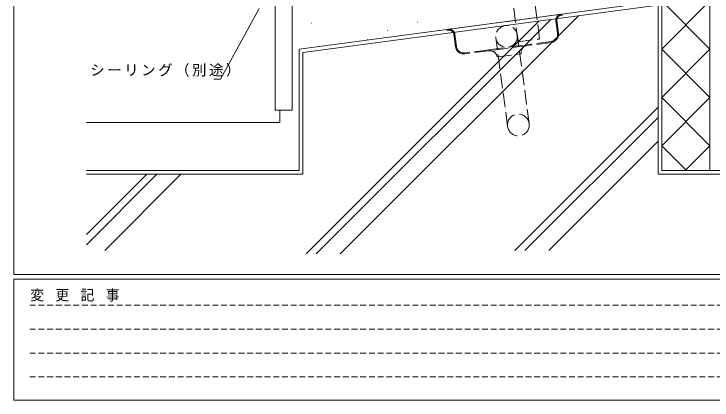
# Model space of a CAD drawing. Units: millimetres, scale not verified. Extents: x -594 to 539, y -420 to 386.
# Drawn here: x -590 to -301, y -420 to -260.1 of the extents above; entities that cross this region are included whole.
import ezdxf

# ---------------------------------------------------------------- set-up
doc = ezdxf.new("R2010")
doc.units = ezdxf.units.MM
doc.header["$LTSCALE"] = 2
doc.linetypes.add('DASHED1', pattern=[1.8, 1.2, -0.6])
doc.linetypes.add('DASHED3', pattern=[4, 3, -1])
for name, color, linetype, lineweight in [('0-1_YKK_ZWAK', 7, 'Continuous', 9), ('0-5_YKK_13', 4, 'Continuous', 9), ('0-6_YKK_D', 6, 'Continuous', 9), ('0-7_YSS_K', 3, 'Continuous', 9)]:
    doc.layers.add(name, color=color, linetype=linetype, lineweight=lineweight)
doc.styles.add('ＭＳ ゴシック', font='')
doc.styles.get('ＭＳ ゴシック').set_extended_font_data('MS Gothic')

msp = doc.modelspace()

# ---------------------------------------------------------------- linework, layer by layer
at = {"layer": '0-1_YKK_ZWAK'}
for p, q in [((-590, -368), (-590, 382)), ((510, -368), (-590, -368)), ((-590, -420), (-590, -370)), ((456, -370), (-590, -370)), ((-590, -420), (456, -420))]:
    msp.add_line(p, q, dxfattribs=at)
at = {"layer": '0-1_YKK_ZWAK', "linetype": 'DASHED1'}
for p, q in [((-583.43, -380.732), (-228.87, -380.732)), ((-583.43, -390.63), (-228.87, -390.63)), ((-583.43, -400.528), (-228.87, -400.528)), ((-583.43, -410.426), (-228.87, -410.426))]:
    msp.add_line(p, q, dxfattribs=at)
at = {"layer": '0-5_YKK_13', "linetype": 'DASHED3'}
for p, q in [((-365.661, -262.946), (-364.987, -268.002)), ((-365.264, -262.894), (-364.591, -267.949)), ((-363.546, -260.647), (-363.05, -260.581)), ((-410.63, -266.921), (-410.134, -266.855)), ((-407.214, -273.628), (-407.888, -268.573)), ((-406.817, -273.576), (-407.491, -268.52)), ((-385.661, -306.671), (-390.548, -269.995)), ((-376.74, -305.482), (-381.627, -268.807)), ((-367.651, -271.484), (-377.563, -272.805)), ((-393.423, -274.918), (-377.563, -272.805)), ((-377.51, -273.201), (-393.37, -275.315)), ((-367.598, -271.881), (-377.51, -273.201)), ((-393.423, -274.918), (-403.335, -276.239)), ((-393.37, -275.315), (-403.282, -276.636)), ((-390, -277.892), (-380.088, -276.571))]:
    msp.add_line(p, q, dxfattribs=at)
for points in [[(-410.63, -266.921), (-410.683, -266.524), (-410.187, -266.458), (-363.599, -260.25)], [(-363.599, -260.25), (-363.103, -260.184), (-363.05, -260.581)]]:
    msp.add_lwpolyline(points, dxfattribs=at)
msp.add_circle((-386.087, -269.401), 4.5, dxfattribs=at)
for centre, radius, start, end in [((-363.282, -262.629), 2.4, 97.59, 187.59), ((-363.282, -262.629), 2, 97.59, 187.59), ((-409.87, -268.837), 2.4, 7.59, 97.59), ((-409.87, -268.837), 2, 7.59, 97.59), ((-368.06, -268.411), 3.1, 277.59, 7.59), ((-368.06, -268.411), 3.5, 277.59, 7.59), ((-403.745, -273.166), 3.5, 187.59, 277.59), ((-403.745, -273.166), 3.1, 187.59, 277.59), ((-377.114, -276.175), 3, 97.59, 187.59), ((-392.974, -278.288), 3, 7.59, 97.59), ((-381.2, -306.077), 4.5, 7.59, 187.59), ((-381.2, -306.077), 4.5, 187.59, 7.59)]:
    msp.add_arc(centre, radius, start, end, dxfattribs=at)
at = {"layer": '0-6_YKK_D'}
for p, q in [((-488.449, -257.827), (-504.52, -287.101)), ((-504.52, -287.101), (-507.22, -287.101))]:
    msp.add_line(p, q, dxfattribs=at)
at = {"layer": '0-7_YSS_K', "linetype": 'DASHED3'}
for p, q in [((-381.387, -271.588), (-388.021, -218.661)), ((-372.457, -270.469), (-379.09, -217.542)), ((-381.387, -271.588), (-372.457, -270.469))]:
    msp.add_line(p, q, dxfattribs=at)
at = {"layer": '0-7_YSS_K'}
for p, q in [((-481.893, -254.988), (-481.893, -299.988)), ((-474.893, -254.988), (-474.893, -299.988)), ((-471.893, -274.687), (-321.893, -254.687)), ((-323.393, -256.4), (-470.393, -276)), ((-323.393, -256.458), (-323.393, -326.488)), ((-321.893, -324.988), (-321.893, -254.687)), ((-301.893, -254.687), (-321.893, -274.687)), ((-321.893, -254.687), (-301.893, -274.687)), ((-301.893, -254.687), (-301.893, -324.988)), ((-367.64, -262.3), (-464.84, -359.5)), ((-356.217, -260.777), (-454.94, -359.5)), ((-372.535, -262.953), (-469.083, -359.5)), ((-466.913, -263.835), (-466.813, -263.835)), ((-423.102, -263.496), (-423.002, -263.496)), ((-435.328, -266.889), (-435.228, -266.889)), ((-443.819, -270.623), (-443.719, -270.623)), ((-459.441, -274.017), (-459.341, -274.017)), ((-459.441, -274.017), (-459.341, -274.017)), ((-471.893, -324.988), (-471.893, -274.687)), ((-470.393, -276), (-470.393, -326.488)), ((-321.893, -274.687), (-301.893, -294.687)), ((-301.893, -274.687), (-321.893, -294.687)), ((-321.893, -294.687), (-301.893, -314.687)), ((-301.893, -294.687), (-321.893, -314.687)), ((-474.893, -299.988), (-481.893, -299.988)), ((-479.893, -299.988), (-479.893, -304.988)), ((-323.393, -298.663), (-382.73, -358)), ((-323.393, -302.906), (-378.487, -358)), ((-479.893, -304.988), (-560, -304.988)), ((-323.393, -312.805), (-368.588, -358)), ((-321.893, -314.687), (-311.592, -324.988)), ((-301.893, -314.687), (-312.194, -324.988)), ((-471.893, -324.988), (-560, -324.988)), ((-530.823, -326.488), (-560, -355.665)), ((-535.065, -326.488), (-560, -351.422)), ((-470.393, -326.488), (-560, -326.488)), ((-520.923, -326.488), (-552.436, -358)), ((-323.393, -326.488), (-181.893, -326.488)), ((-321.893, -324.988), (-181.893, -324.988))]:
    msp.add_line(p, q, dxfattribs=at)

# ---------------------------------------------------------------- texts
at = {"layer": '0-1_YKK_ZWAK', "insert": (-583.265, -379.209), "char_height": 4.399, "attachment_point": 7, "style": 'ＭＳ ゴシック'}
msp.add_mtext('\\T1.22;\\W0.95;変\\~更\\~記\\~事', dxfattribs=at)
at = {"layer": '0-6_YKK_D', "color": 7, "insert": (-558.42, -286.101), "char_height": 4.399, "attachment_point": 7, "style": 'ＭＳ ゴシック'}
msp.add_mtext('\\T1.17;シーリング（別途）', dxfattribs=at)

doc.saveas('drawing.dxf')
